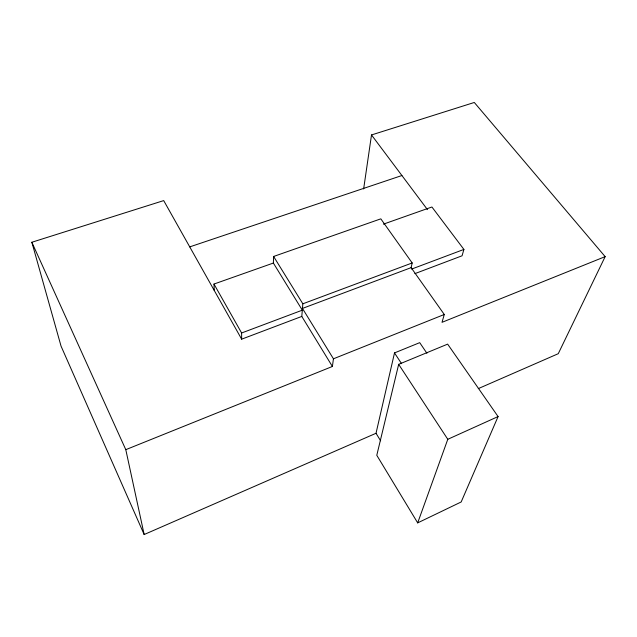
<?xml version="1.0" encoding="UTF-8"?>
<svg xmlns="http://www.w3.org/2000/svg" width="637" height="637" viewBox="0 0 637 637"><rect width="100%" height="100%" fill="white"/><g stroke="black" fill="none" stroke-linecap="round" stroke-linejoin="round"><path stroke-width="0.96" d="M273.615 256.464L302.838 303.801L301.795 316.422L241.654 339.179L241.614 332.984L302.312 310.171L273.369 263.049L273.615 256.464L380.822 218.841L412.187 262.954L411.128 267.644L444.284 314.487L442.014 322.33L605.15 256.631L474.302 102.469L371.506 134.948L363.639 188.958M426.901 353.24L419.711 342.65L394.502 352.922L376.021 433.279L144.161 534.531L125.792 449.666L332.395 366.474L333.446 358.806L302.456 308.427L411.128 267.644M398.674 364.34L376.786 455.296L417.689 522.881L461.172 501.972L498.078 416.566L447.644 344.131L398.674 364.34L447.787 439.299L417.689 522.881M383.41 224.152L431.926 207.001L463.911 249.417L462.056 255.795L414.846 273.655M605.15 256.631L558.267 353.694L478.283 388.618M447.787 439.299L498.078 416.566M333.446 358.806L444.284 314.487M411.645 269.069L463.911 249.417M302.838 303.801L412.187 262.954M214.255 290.472L213.976 284.046L273.369 263.049M189.746 246.885L401.907 175.525M144.161 534.531L61.048 346.13L31.85 242.251L163.701 200.599L241.654 339.179M371.506 134.948L427.459 209.621M394.502 352.922L401.589 363.695M376.021 433.279L380.631 440.804M301.795 316.422L332.395 366.474M213.976 284.046L241.614 332.984M31.85 242.251L125.792 449.666"/></g></svg>
